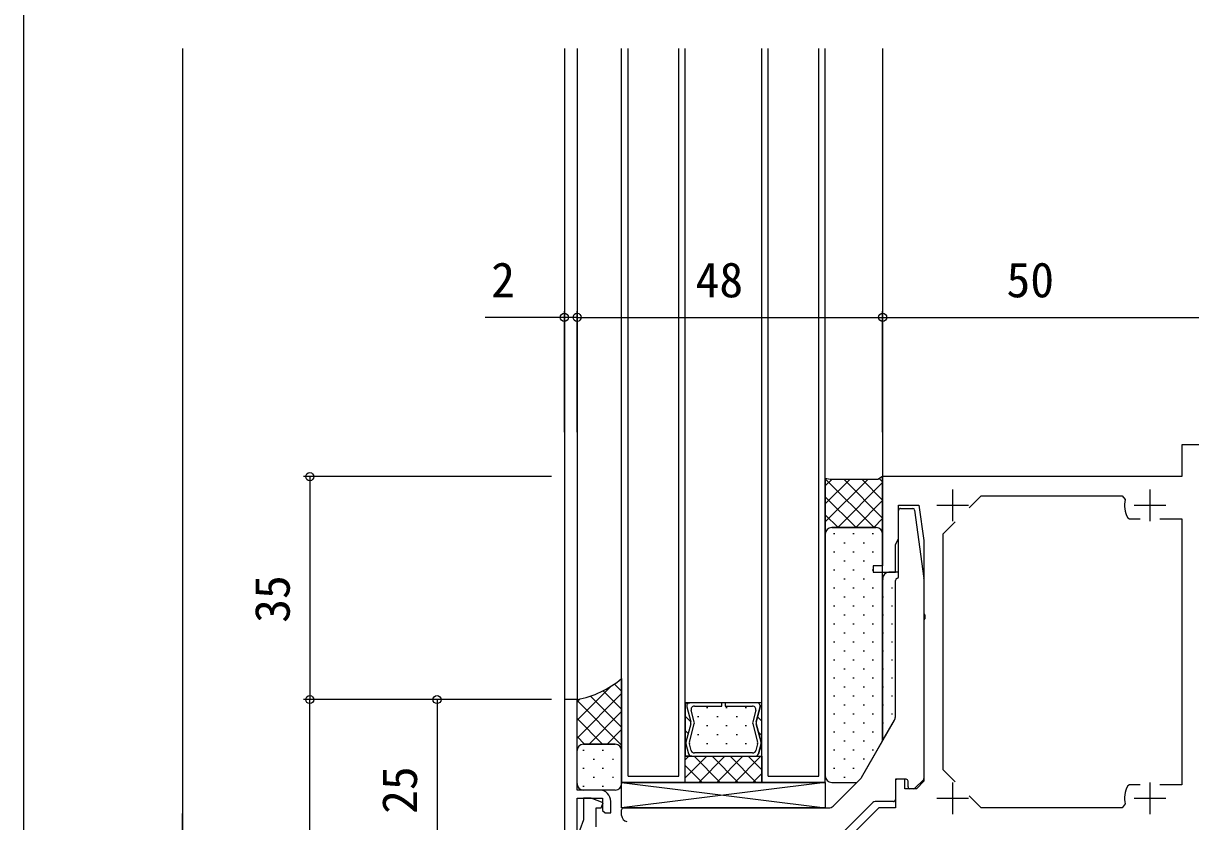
# Model space of a CAD drawing. Units: millimetres, scale not verified. Extents: x -960 to 961, y -419 to 416.
# Drawn here: x -959.4 to -776, y -290 to -164.6 of the extents above; entities that cross this region are included whole.
import ezdxf
from ezdxf.enums import TextEntityAlignment as Align

# ---------------------------------------------------------------- set-up
doc = ezdxf.new("R2010")
doc.units = ezdxf.units.MM
doc.header["$LTSCALE"] = 2
for name, color, linetype in [('0-2_YKK_11', 7, 'Continuous'), ('0-4_YKK_12', 2, 'Continuous'), ('0-5_YKK_13', 4, 'Continuous'), ('0-7_YKK_D', 6, 'Continuous'), ('0-8_YKK_ZWAK', 7, 'Continuous')]:
    doc.layers.add(name, color=color, linetype=linetype)
doc.styles.add('ＭＳ ゴシック', font='')
doc.styles.get('ＭＳ ゴシック').set_extended_font_data('MS Gothic')

msp = doc.modelspace()

# ---------------------------------------------------------------- linework, layer by layer
at = {"layer": '0-2_YKK_11'}
for p, q in [((-813.4, -237.8), (-813.4, -242.8)), ((-782.4, -237.8), (-782.4, -242.8)), ((-815.9, -240.3), (-810.9, -240.3)), ((-784.9, -240.3), (-779.9, -240.3)), ((-813.4, -283.8), (-813.4, -288.8)), ((-782.4, -283.8), (-782.4, -288.8)), ((-815.9, -286.3), (-810.9, -286.3)), ((-784.9, -286.3), (-779.9, -286.3))]:
    msp.add_line(p, q, dxfattribs=at)
for points in [[(-774.4, -230.8), (-777.4, -230.8), (-777.4, -235.8)], [(-777.4, -235.8), (-824.4, -235.8), (-824.4, -249.8), (-825.9, -249.8), (-825.9, -250.8), (-822.4, -250.8), (-822.4, -246.525), (-822.015, -245.736), (-821.9, -245.5), (-821.9, -240.3), (-818.7, -240.3), (-817.9, -245.8), (-817.9, -257.342), (-817.78, -257.525), (-817.78, -258.075), (-817.9, -258.258), (-817.9, -283.6), (-819.1, -284.8), (-820.9, -284.8), (-820.9, -283.3), (-822.4, -283.3), (-822.4, -287.8), (-825, -287.8), (-830.5, -293.3)], [(-810.819, -240.689), (-808.93, -238.8), (-786.787, -238.8), (-786.3, -239.411)], [(-813.011, -283.719), (-814.9, -281.83), (-814.9, -244.77), (-813.011, -242.881)], [(-785.895, -242.246), (-785.633, -242.4), (-783.95, -242.4)], [(-780.85, -242.4), (-777.4, -242.4), (-777.4, -284.2), (-780.85, -284.2)], [(-874.4, -270.8), (-874.4, -295.8), (-872.4, -295.8), (-870.793, -293.885), (-872.4, -293.3), (-872.4, -286.3), (-868.4, -286.3), (-868.4, -288.2), (-868, -288.6), (-867.1, -288.6), (-867.1, -286.8)], [(-868.9, -285), (-872.4, -285), (-872.4, -270.8), (-874.4, -270.8)], [(-783.95, -284.2), (-785.633, -284.2), (-785.895, -284.354)], [(-786.3, -287.189), (-786.787, -287.8), (-808.93, -287.8), (-810.819, -285.911)], [(-869.4, -290.8), (-869.4, -287.8), (-868.612, -287.8), (-868.315, -286.986), (-870.2, -286.3), (-871.4, -286.3), (-871.4, -289.7), (-872.528, -292.8)]]:
    msp.add_lwpolyline(points, dxfattribs=at)
for centre, radius, start, end in [((-782.4, -240.3), 4, 167.16041, 209.10992), ((-868.9, -286.8), 1.8, 0.00001, 89.99999), ((-782.4, -286.3), 4, 150.89008, 192.83959)]:
    msp.add_arc(centre, radius, start, end, dxfattribs=at)
at = {"layer": '0-4_YKK_12'}
for p, q in [((-874.4, -168.6), (-874.4, -271.1)), ((-872.4, -168.6), (-872.4, -271.1)), ((-865.4, -283.8), (-865.4, -168.6)), ((-864.4, -282.8), (-864.4, -168.6)), ((-856.4, -282.8), (-856.4, -168.6)), ((-855.4, -283.8), (-855.4, -168.6)), ((-843.4, -283.8), (-843.4, -168.6)), ((-842.4, -282.8), (-842.4, -168.6)), ((-834.4, -282.8), (-834.4, -168.6)), ((-833.4, -283.8), (-833.4, -168.6)), ((-824.4, -168.6), (-824.4, -235.8)), ((-855.069, -271.505), (-855.274, -271.301)), ((-854.645, -271.301), (-854.661, -271.301)), ((-844.154, -271.301), (-844.138, -271.301)), ((-844.037, -271.312), (-844.049, -271.301)), ((-855.165, -271.961), (-854.534, -274.315)), ((-855.16, -271.961), (-854.53, -274.315)), ((-853.991, -274.315), (-854.481, -272.486)), ((-852.045, -272.058), (-851.845, -272.058)), ((-849.015, -272.058), (-848.815, -272.058)), ((-845.985, -272.058), (-845.785, -272.058)), ((-844.323, -272.487), (-844.813, -274.315)), ((-844.27, -274.315), (-843.639, -271.962)), ((-843.639, -271.962), (-844.27, -274.315)), ((-843.4, -271.95), (-843.633, -271.717)), ((-854.538, -274.281), (-855.4, -273.42)), ((-854.534, -274.586), (-855.306, -277.465)), ((-854.53, -274.586), (-855.301, -277.465)), ((-854.762, -277.465), (-853.991, -274.586)), ((-853.46, -273.473), (-853.26, -273.473)), ((-852.045, -274.888), (-851.845, -274.888)), ((-850.43, -273.473), (-850.23, -273.473)), ((-849.015, -274.888), (-848.815, -274.888)), ((-847.4, -273.473), (-847.2, -273.473)), ((-845.985, -274.888), (-845.785, -274.888)), ((-844.813, -274.586), (-844.042, -277.465)), ((-843.499, -277.465), (-844.27, -274.586)), ((-844.27, -274.586), (-843.499, -277.465)), ((-843.4, -274.195), (-844.061, -273.534)), ((-854.941, -276.123), (-855.4, -275.665)), ((-853.46, -276.303), (-853.26, -276.303)), ((-850.43, -276.303), (-850.23, -276.303)), ((-847.4, -276.303), (-847.2, -276.303)), ((-843.4, -276.44), (-843.91, -275.93)), ((-855.201, -278.109), (-855.4, -277.91)), ((-855.306, -277.736), (-854.884, -279.311)), ((-855.301, -277.736), (-854.879, -279.311)), ((-854.762, -277.465), (-854.762, -277.465)), ((-854.762, -277.465), (-854.762, -277.465)), ((-854.481, -278.786), (-854.762, -277.736)), ((-852.045, -277.718), (-851.845, -277.718)), ((-849.015, -277.718), (-848.815, -277.718)), ((-845.985, -277.718), (-845.785, -277.718)), ((-844.042, -277.736), (-844.324, -278.786)), ((-843.921, -279.311), (-843.499, -277.737)), ((-843.499, -277.737), (-843.921, -279.311)), ((-843.4, -278.685), (-843.678, -278.407)), ((-851.999, -279.7), (-855.4, -283.102)), ((-854.827, -279.7), (-855.4, -280.273)), ((-854.386, -279.7), (-854.357, -279.7)), ((-854.377, -279.7), (-844.428, -279.701)), ((-849.905, -283.8), (-854.005, -279.7)), ((-844.831, -279.176), (-853.974, -279.175)), ((-853.46, -279.133), (-853.26, -279.133)), ((-849.17, -279.7), (-853.27, -283.8)), ((-847.077, -283.8), (-851.177, -279.7)), ((-846.342, -279.701), (-850.442, -283.8)), ((-850.43, -279.133), (-850.23, -279.133)), ((-844.248, -283.8), (-848.348, -279.7)), ((-843.514, -279.7), (-847.613, -283.8)), ((-847.4, -279.133), (-847.2, -279.133)), ((-843.4, -281.82), (-845.52, -279.701)), ((-844.414, -279.7), (-844.443, -279.7)), ((-852.734, -283.8), (-855.4, -281.134)), ((-843.4, -282.415), (-844.785, -283.8)), ((-855.4, -283.8), (-865.4, -283.8)), ((-864.4, -282.8), (-856.4, -282.8)), ((-833.4, -283.8), (-843.4, -283.8)), ((-842.4, -282.8), (-834.4, -282.8))]:
    msp.add_line(p, q, dxfattribs=at)
for points in [[(-843.4, -271.301), (-855.4, -271.301), (-855.4, -279.7), (-843.4, -279.7)], [(-855.4, -283.8), (-855.4, -279.7), (-843.4, -279.7), (-843.4, -283.8)]]:
    msp.add_lwpolyline(points, close=True, dxfattribs=at)
for points in [[(-854.386, -279.7), (-855.4, -279.7), (-855.4, -271.301), (-854.661, -271.301)], [(-853.974, -271.825), (-849.664, -271.825), (-849.664, -271.3), (-854.658, -271.3)], [(-844.146, -271.301), (-849.139, -271.301), (-849.139, -271.826), (-844.83, -271.826)], [(-844.414, -279.7), (-843.4, -279.7), (-843.4, -271.301), (-844.138, -271.301)]]:
    msp.add_lwpolyline(points, dxfattribs=at)
for centre, start, end in [((-854.658, -271.825), 89.99823, 195.00008), ((-854.653, -271.826), 90.88583, 195.00011), ((-854.653, -271.826), 89.11056, 90.88583), ((-844.146, -271.826), 89.11056, 90.88583), ((-844.146, -271.826), 344.99632, 89.99817), ((-844.146, -271.826), 344.99628, 89.11056), ((-853.974, -272.35), 90.00019, 195.00008), ((-844.83, -272.351), 344.99632, 89.99621), ((-855.041, -274.45), 345.0001, 15.00052), ((-855.037, -274.45), 345.0001, 15.00011), ((-854.498, -274.45), 344.99947, 15.00072), ((-844.306, -274.451), 164.99568, 194.99693), ((-843.763, -274.451), 164.99588, 194.9963), ((-843.763, -274.451), 164.99628, 194.9963), ((-854.798, -277.6), 165.00015, 195.00047), ((-854.794, -277.6), 165.0001, 195.0001), ((-854.255, -277.6), 165.00035, 194.99984), ((-854.255, -277.6), 165.52874, 165.96196), ((-854.255, -277.6), 165.11667, 165.17121), ((-854.255, -277.6), 165.17121, 165.52874), ((-854.255, -277.6), 165.04236, 165.06678), ((-854.255, -277.6), 165.01772, 165.06685), ((-854.255, -277.6), 165.0338, 165.03604), ((-854.255, -277.6), 165.03233, 165.0338), ((-854.255, -277.6), 165.01473, 165.03233), ((-854.255, -277.6), 165.00783, 165.0147), ((-854.255, -277.6), 165.00615, 165.00783), ((-854.255, -277.6), 165.00438, 165.00666), ((-854.255, -277.6), 165.00394, 165.00438), ((-854.255, -277.6), 165.08055, 165.11667), ((-854.255, -277.6), 165.062, 165.08055), ((-844.549, -277.601), 344.99656, 14.99604), ((-844.006, -277.601), 344.99593, 14.99625), ((-844.006, -277.601), 344.9963, 14.9963), ((-854.377, -279.176), 194.98992, 269.971), ((-854.372, -279.175), 195.0001, 268.41663), ((-853.974, -278.651), 194.99334, 269.96185), ((-854.372, -279.175), 268.41663, 271.57977), ((-844.831, -278.651), 269.99823, 344.99617), ((-844.428, -279.176), 268.41663, 271.57977), ((-844.428, -279.176), 269.99823, 344.99617), ((-844.428, -279.176), 271.57977, 344.9963)]:
    msp.add_arc(centre, 0.525, start, end, dxfattribs=at)
at = {"layer": '0-5_YKK_13'}
for p, q in [((-825.727, -243.8), (-833.4, -236.127)), ((-833.4, -237.256), (-832.394, -236.25)), ((-833.4, -240.085), (-829.565, -236.25)), ((-833.4, -242.913), (-826.737, -236.25)), ((-824.4, -242.298), (-830.448, -236.25)), ((-824.4, -239.47), (-827.62, -236.25)), ((-824.4, -236.641), (-824.926, -236.115)), ((-831.458, -243.8), (-824.4, -236.741)), ((-828.555, -243.8), (-833.4, -238.955)), ((-828.63, -243.8), (-824.4, -239.57)), ((-831.384, -243.8), (-833.4, -241.783)), ((-821.9, -251.508), (-821.9, -241.1)), ((-821.6, -240.8), (-819.662, -240.8)), ((-819.365, -241.059), (-817.903, -251.78)), ((-825.4, -243.8), (-832.4, -243.8)), ((-832.4, -243.8), (-825.4, -243.8)), ((-825.801, -243.8), (-824.4, -242.398)), ((-833.385, -244.627), (-833.4, -244.612)), ((-833.4, -244.8), (-833.4, -282.8)), ((-832.111, -244.752), (-831.911, -244.752)), ((-829.081, -244.752), (-828.881, -244.752)), ((-826.051, -244.752), (-825.851, -244.752)), ((-833.4, -246.167), (-833.326, -246.167)), ((-832.111, -247.582), (-831.911, -247.582)), ((-830.496, -246.167), (-830.296, -246.167)), ((-829.081, -247.582), (-828.881, -247.582)), ((-827.466, -246.167), (-827.266, -246.167)), ((-826.051, -247.582), (-825.851, -247.582)), ((-824.436, -246.167), (-824.4, -246.167)), ((-833.4, -248.997), (-833.326, -248.997)), ((-830.496, -248.997), (-830.296, -248.997)), ((-827.466, -248.997), (-827.266, -248.997)), ((-824.436, -248.997), (-824.4, -248.997)), ((-832.111, -250.412), (-831.911, -250.412)), ((-829.081, -250.412), (-828.881, -250.412)), ((-826.051, -250.412), (-825.851, -250.412)), ((-833.4, -251.827), (-833.326, -251.827)), ((-830.496, -251.827), (-830.296, -251.827)), ((-827.466, -251.827), (-827.266, -251.827)), ((-824.436, -251.827), (-824.4, -251.827)), ((-824.4, -251.827), (-824.236, -251.827)), ((-822.4, -273.532), (-822.4, -252.1)), ((-822.4, -273.532), (-822.4, -252.1)), ((-817.9, -251.82), (-817.9, -283.176)), ((-833.4, -254.657), (-833.326, -254.657)), ((-832.111, -253.242), (-831.911, -253.242)), ((-830.496, -254.657), (-830.296, -254.657)), ((-829.081, -253.242), (-828.881, -253.242)), ((-827.466, -254.657), (-827.266, -254.657)), ((-826.051, -253.242), (-825.851, -253.242)), ((-824.436, -254.657), (-824.4, -254.657)), ((-824.4, -254.657), (-824.236, -254.657)), ((-823.021, -253.242), (-822.821, -253.242)), ((-832.111, -256.072), (-831.911, -256.072)), ((-829.081, -256.072), (-828.881, -256.072)), ((-826.051, -256.072), (-825.851, -256.072)), ((-823.021, -256.072), (-822.821, -256.072)), ((-833.4, -257.487), (-833.326, -257.487)), ((-830.496, -257.487), (-830.296, -257.487)), ((-827.466, -257.487), (-827.266, -257.487)), ((-824.436, -257.487), (-824.4, -257.487)), ((-824.4, -257.487), (-824.236, -257.487)), ((-833.4, -260.317), (-833.326, -260.317)), ((-832.111, -258.902), (-831.911, -258.902)), ((-830.496, -260.317), (-830.296, -260.317)), ((-829.081, -258.902), (-828.881, -258.902)), ((-827.466, -260.317), (-827.266, -260.317)), ((-826.051, -258.902), (-825.851, -258.902)), ((-824.436, -260.317), (-824.4, -260.317)), ((-824.4, -260.317), (-824.236, -260.317)), ((-823.021, -258.902), (-822.821, -258.902)), ((-832.111, -261.732), (-831.911, -261.732)), ((-829.081, -261.732), (-828.881, -261.732)), ((-826.051, -261.732), (-825.851, -261.732)), ((-823.021, -261.732), (-822.821, -261.732)), ((-833.4, -263.147), (-833.326, -263.147)), ((-830.496, -263.147), (-830.296, -263.147)), ((-827.466, -263.147), (-827.266, -263.147)), ((-824.436, -263.147), (-824.4, -263.147)), ((-824.4, -263.147), (-824.236, -263.147)), ((-832.111, -264.562), (-831.911, -264.562)), ((-829.081, -264.562), (-828.881, -264.562)), ((-826.051, -264.562), (-825.851, -264.562)), ((-823.021, -264.562), (-822.821, -264.562)), ((-865.4, -267.5), (-865.4, -278.8)), ((-833.4, -265.977), (-833.326, -265.977)), ((-832.111, -267.392), (-831.911, -267.392)), ((-830.496, -265.977), (-830.296, -265.977)), ((-829.081, -267.392), (-828.881, -267.392)), ((-827.466, -265.977), (-827.266, -265.977)), ((-826.051, -267.392), (-825.851, -267.392)), ((-824.436, -265.977), (-824.4, -265.977)), ((-824.4, -265.977), (-824.236, -265.977)), ((-823.021, -267.392), (-822.821, -267.392)), ((-872.4, -274.016), (-867.163, -268.779)), ((-865.4, -272.299), (-868.288, -269.412)), ((-865.4, -269.471), (-866.517, -268.354)), ((-833.4, -268.807), (-833.326, -268.807)), ((-830.496, -268.807), (-830.296, -268.807)), ((-827.466, -268.807), (-827.266, -268.807)), ((-824.436, -268.807), (-824.4, -268.807)), ((-824.4, -268.807), (-824.236, -268.807)), ((-872.4, -276.844), (-865.4, -269.844)), ((-872.4, -271.188), (-871.915, -270.703)), ((-872.4, -278.8), (-872.4, -270.8)), ((-865.4, -277.956), (-872.4, -270.956)), ((-865.4, -275.128), (-870.278, -270.249)), ((-832.111, -270.222), (-831.911, -270.222)), ((-829.081, -270.222), (-828.881, -270.222)), ((-826.051, -270.222), (-825.851, -270.222)), ((-823.021, -270.222), (-822.821, -270.222)), ((-870.527, -277.8), (-865.4, -272.673)), ((-833.4, -271.637), (-833.326, -271.637)), ((-832.111, -273.052), (-831.911, -273.052)), ((-830.496, -271.637), (-830.296, -271.637)), ((-829.081, -273.052), (-828.881, -273.052)), ((-827.466, -271.637), (-827.266, -271.637)), ((-826.051, -273.052), (-825.851, -273.052)), ((-824.436, -271.637), (-824.4, -271.637)), ((-824.4, -271.637), (-824.236, -271.637)), ((-823.021, -273.052), (-822.821, -273.052)), ((-868.385, -277.8), (-872.4, -273.785)), ((-833.4, -274.467), (-833.326, -274.467)), ((-830.496, -274.467), (-830.296, -274.467)), ((-827.721, -283.016), (-822.534, -274.032)), ((-827.466, -274.467), (-827.266, -274.467)), ((-824.436, -274.467), (-824.4, -274.467)), ((-824.4, -274.467), (-824.236, -274.467)), ((-871.213, -277.8), (-872.4, -276.613)), ((-867.699, -277.8), (-865.4, -275.501)), ((-832.111, -275.882), (-831.911, -275.882)), ((-829.081, -275.882), (-828.881, -275.882)), ((-826.051, -275.882), (-825.851, -275.882)), ((-871.501, -278.726), (-871.301, -278.726)), ((-866.4, -277.8), (-871.4, -277.8)), ((-871.4, -277.8), (-866.4, -277.8)), ((-868.471, -278.726), (-868.271, -278.726)), ((-865.48, -278.409), (-865.4, -278.33)), ((-865.441, -278.726), (-865.403, -278.726)), ((-833.4, -277.297), (-833.326, -277.297)), ((-832.111, -278.712), (-831.911, -278.712)), ((-830.496, -277.297), (-830.296, -277.297)), ((-829.081, -278.712), (-828.881, -278.712)), ((-827.466, -277.297), (-827.266, -277.297)), ((-826.051, -278.712), (-825.851, -278.712)), ((-824.436, -277.297), (-824.419, -277.297)), ((-872.4, -284), (-872.4, -278.8)), ((-869.886, -280.141), (-869.686, -280.141)), ((-866.856, -280.141), (-866.656, -280.141)), ((-865.4, -278.8), (-865.4, -284)), ((-833.4, -280.127), (-833.326, -280.127)), ((-830.496, -280.127), (-830.296, -280.127)), ((-827.466, -280.127), (-827.266, -280.127)), ((-871.501, -281.556), (-871.301, -281.556)), ((-868.471, -281.556), (-868.271, -281.556)), ((-865.441, -281.556), (-865.4, -281.556)), ((-832.111, -281.542), (-831.911, -281.542)), ((-829.081, -281.542), (-828.881, -281.542)), ((-869.886, -282.971), (-869.686, -282.971)), ((-866.856, -282.971), (-866.656, -282.971)), ((-833.4, -283.8), (-865.4, -287.8)), ((-865.4, -283.8), (-833.4, -287.8)), ((-833.388, -282.957), (-833.326, -282.957)), ((-832.164, -287.507), (-827.88, -283.223)), ((-830.496, -282.957), (-830.296, -282.957)), ((-822.4, -283.6), (-822.4, -286.5)), ((-820.7, -283.3), (-822.1, -283.3)), ((-820.4, -284.5), (-820.4, -283.6)), ((-817.988, -283.388), (-819.312, -284.712)), ((-871.501, -284.386), (-871.301, -284.386)), ((-866.4, -285), (-871.4, -285)), ((-868.471, -284.386), (-868.271, -284.386)), ((-819.524, -284.8), (-820.1, -284.8)), ((-865.1, -287.8), (-832.871, -287.8)), ((-826.093, -287.093), (-830.712, -291.712)), ((-822.7, -286.8), (-825.386, -286.8)), ((-865.4, -288.98), (-865.4, -288.1))]:
    msp.add_line(p, q, dxfattribs=at)
for points in [[(-824.4, -244.8), (-824.4, -235.8), (-825.15, -236.25), (-832.65, -236.25), (-833.4, -236.1), (-833.4, -244.8)], [(-827.721, -283.016), (-824.4, -277.264), (-824.4, -250.8), (-824.4, -244.8)], [(-821.9, -251.508), (-821.9, -250.8), (-823.4, -250.8)], [(-824.4, -251.8), (-824.4, -277.264), (-822.534, -274.032)], [(-832.4, -283.8), (-828.457, -283.8), (-827.88, -283.223)]]:
    msp.add_lwpolyline(points, dxfattribs=at)
msp.add_lwpolyline([(-833.4, -287.8), (-865.4, -287.8), (-865.4, -283.8), (-833.4, -283.8)], close=True, dxfattribs=at)
for centre, radius, start, end in [((-821.6, -241.1), 0.3, 90, 180), ((-819.662, -241.1), 0.3, 7.76517, 90), ((-832.4, -244.8), 1, 90, 180), ((-832.4, -244.8), 1, 90, 180), ((-825.4, -244.8), 1, 0, 90), ((-825.4, -244.8), 1, 0, 90), ((-823.4, -251.8), 1, 90, 180), ((-822.1, -252.1), 0.3, 99.59407, 180), ((-822.1, -252.1), 0.3, 99.59407, 180), ((-822.2, -251.508), 0.3, 279.59407, 0), ((-822.2, -251.508), 0.3, 279.59407, 0), ((-818.2, -251.82), 0.3, 0, 7.76517), ((-875.122, -255.952), 15.095, 280.38793, 310.09313), ((-823.4, -273.532), 1, 330, 0), ((-823.4, -273.532), 1, 330, 0), ((-871.4, -278.8), 1, 90, 180), ((-871.4, -278.8), 1, 90, 180), ((-866.4, -278.8), 1, 360, 90), ((-866.4, -278.8), 1, 0, 90), ((-871.4, -284), 1, 180, 270), ((-866.4, -284), 1, 270, 0), ((-832.4, -282.8), 1, 180, 270), ((-828.587, -282.516), 1, 315, 330), ((-828.587, -282.516), 1, 315, 330), ((-822.1, -283.6), 0.3, 90, 180), ((-820.7, -283.6), 0.3, 0, 90), ((-818.2, -283.176), 0.3, 315, 0), ((-820.1, -284.5), 0.3, 180, 270), ((-819.524, -284.5), 0.3, 270, 315), ((-865.1, -288.1), 0.3, 90, 180), ((-832.871, -286.8), 1, 270, 315), ((-825.386, -287.8), 1, 90, 135), ((-822.7, -286.5), 0.3, 270, 0), ((-864.4, -288.98), 1, 180, 258.69007)]:
    msp.add_arc(centre, radius, start, end, dxfattribs=at)
at = {"layer": '0-7_YKK_D'}
for p, q in [((-934.4, -168.6), (-934.4, -293.8)), ((-874.4, -210.8), (-886.847, -210.8)), ((-874.4, -228.8), (-874.4, -209.8)), ((-872.4, -210.8), (-874.4, -210.8)), ((-872.4, -228.8), (-872.4, -209.8)), ((-872.4, -228.8), (-872.4, -209.8)), ((-872.4, -210.8), (-869.85, -210.8)), ((-872.4, -210.8), (-824.4, -210.8)), ((-824.4, -228.8), (-824.4, -209.8)), ((-824.4, -228.8), (-824.4, -209.8)), ((-824.4, -210.8), (-774.4, -210.8)), ((-876.421, -235.8), (-915.4, -235.8)), ((-914.4, -235.8), (-914.4, -270.8)), ((-876.422, -270.8), (-915.4, -270.8)), ((-876.422, -270.8), (-915.4, -270.8)), ((-914.4, -330.8), (-914.4, -270.8)), ((-876.422, -270.8), (-895.4, -270.8)), ((-894.4, -270.8), (-894.4, -295.8)), ((-934.4, -300.8), (-934.4, -288.676))]:
    msp.add_line(p, q, dxfattribs=at)
for centre in [(-874.4, -210.8), (-872.4, -210.8), (-872.4, -210.8), (-824.4, -210.8), (-824.4, -210.8), (-914.4, -235.8), (-914.4, -270.8), (-914.4, -270.8), (-894.4, -270.8)]:
    msp.add_circle(centre, 0.637, dxfattribs=at)
at = {"layer": '0-8_YKK_ZWAK'}
msp.add_line((-959.4, 381.4), (-959.4, -418.6), dxfattribs=at)

# ---------------------------------------------------------------- texts
at = {"layer": '0-7_YKK_D', "style": 'ＭＳ ゴシック'}
for s, p in [('2', (-885.901, -209.3)), ('48', (-853.791, -209.3)), ('50', (-804.94, -209.3))]:
    msp.add_text(s, height=5.499, dxfattribs=at).set_placement(p, align=Align.BOTTOM_LEFT)
for s, p in [('35', (-915.9, -258.755)), ('25', (-895.9, -288.755))]:
    msp.add_text(s, height=5.499, rotation=90, dxfattribs=at).set_placement(p, align=Align.BOTTOM_LEFT)

doc.saveas('drawing.dxf')
